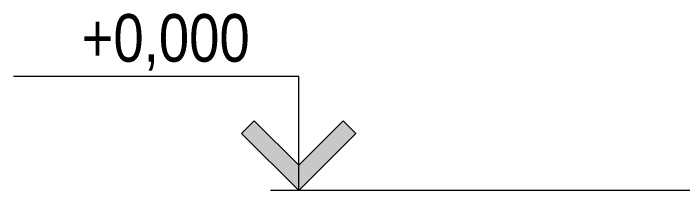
# Model space of a CAD drawing. Header units: millimetres. Extents: x -39507 to 33074, y -24219 to 30962.
# Drawn here: x -39100 to -32063, y 0 to 1862 of the extents above; entities that cross this region are included whole.
import ezdxf

# ---------------------------------------------------------------- set-up
doc = ezdxf.new("R2010")
doc.units = ezdxf.units.MM
doc.layers.add('Высотные отметки', color=7, linetype='Continuous', lineweight=9)
doc.styles.add('Arial Narrow', font='ARIALN.TTF', dxfattribs={"height": 500})

# ---------------------------------------------------------------- blocks, each defined once
blk = doc.blocks.new('Высотные отметки - Высотная отметка - Стрелка-4455449-Разрез 2-2')
at = {"layer": 'Высотные отметки'}
blk.add_hatch(color=256, dxfattribs=at).paths.add_polyline_path([(-36565.6, -5267.2), (-36098.4, -5734.3), (-35631.2, -5267.2), (-35498.4, -5400), (-36098.4, -6000), (-36698.4, -5400)], flags=0)
for p, q in [((-36098.4, -4800), (-39098.4, -4800)), ((-36098.4, -6000), (-36098.4, -4800)), ((-36565.6, -5267.2), (-36698.4, -5400)), ((-36098.4, -5734.3), (-36565.6, -5267.2)), ((-35631.2, -5267.2), (-36098.4, -5734.3)), ((-35498.4, -5400), (-35631.2, -5267.2)), ((-36698.4, -5400), (-36098.4, -6000)), ((-36098.4, -6000), (-35498.4, -5400)), ((-35002.8, -6000), (-36395.1, -6000))]:
    blk.add_line(p, q, dxfattribs=at)

msp = doc.modelspace()

# ---------------------------------------------------------------- linework, layer by layer
at = {"layer": 'Высотные отметки'}
for p, q in [((-32279.2, 0), (-36100.1, 0)), ((-30957.3, 0), (-32279.2, 0))]:
    msp.add_line(p, q, dxfattribs=at)

# ---------------------------------------------------------------- block references
msp.add_blockref('Высотные отметки - Высотная отметка - Стрелка-4455449-Разрез 2-2', (-1.7, 6000), dxfattribs=at)

# ---------------------------------------------------------------- texts
at = {"layer": 'Высотные отметки', "insert": (-38382.8, 1854.3), "char_height": 500, "width": 2118.479, "attachment_point": 1, "line_spacing_factor": 0.974696, "style": 'Arial Narrow'}
msp.add_mtext('+0,000', dxfattribs=at)

doc.saveas('drawing.dxf')
